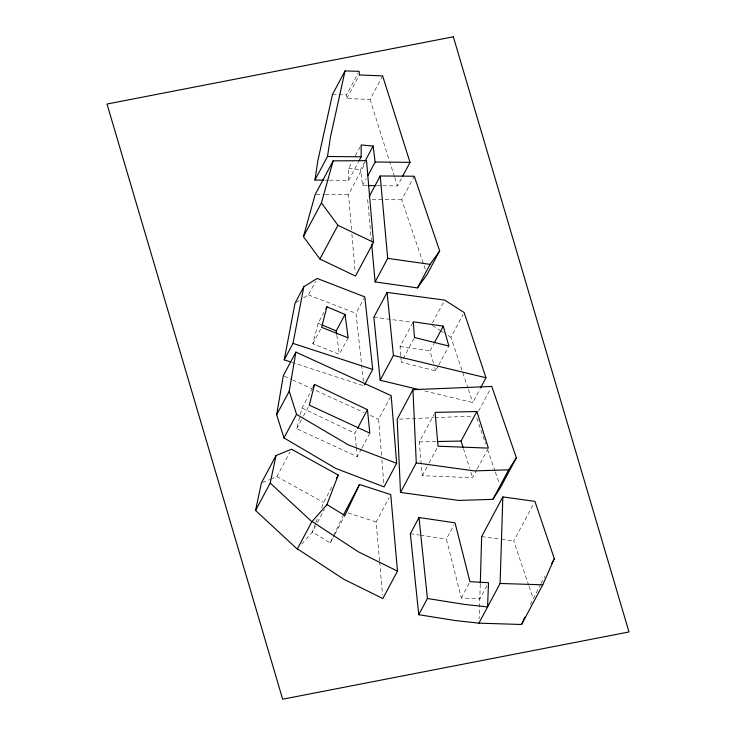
<?xml version="1.0" encoding="UTF-8"?>
<svg xmlns="http://www.w3.org/2000/svg" width="736" height="736" viewBox="0 0 736 736"><rect width="100%" height="100%" fill="white"/><g stroke="black" fill="none" stroke-linecap="round" stroke-linejoin="round"><path stroke-width="0.55" stroke-dasharray="3.68 2.76" d="M480.277 584.182L479.081 618.737M361.431 448.859L357.245 456.706L296.709 428.702L300.04 415.619M300.316 414.534L301.981 407.992L311.935 389.344M348.128 337.87L339.342 354.32L312.837 343.786L318.108 323.279L323.794 312.634M315.468 523.719L312.211 532.229L315.477 526.111M315.873 522.661L317.501 518.402M321.577 507.776L323.61 502.458L333.012 484.849M530.352 604.606L540.537 584.439M301.751 544.033L312.34 531.981L330.225 542.947L333.16 536.728M333.647 535.688L342.948 516.01M382.619 75.918L370.042 99.47L346.785 98.495L346.546 94.88L358.073 73.287M346.785 98.495L359.361 74.943M329.535 180.173L348.634 180.348L348.57 168.498L352.231 161.626M355.378 155.738L360.622 145.921M348.634 180.348L358.588 161.699M367.08 185.592L362.581 185.536L360.539 169.63L364.734 161.773M351.523 229.558L348.514 194.414L365.479 162.656M362.581 185.536L366.252 178.664M303.618 297.85L308.384 294.897L315.624 281.345M312.837 343.786L321.623 327.327M382.821 185.776L397.44 185.95L402.16 177.118M425.242 269.054L401.718 199.787L414.294 176.226M363.428 381.34L356.012 313.334L364.283 297.85M296.709 428.702L302.993 416.916M303.517 415.941L309.286 405.14M270.682 479.136L276.865 476.588L289.929 452.134M400.743 355.543L400.044 346.582L413.273 321.807M356.233 446.66L354.89 433.265L356.988 429.336M438.279 365.875L435.629 370.834L401.267 362.259L414.497 337.493M317.437 522.44L324.355 509.478M361.956 447.874L369.822 433.154M381.533 455.29L378.608 419.189L391.184 395.637M432.51 322.902L443.615 302.091M433.449 363.087L430.026 350.916L433.734 343.979M330.225 542.947L334.402 535.118M334.926 534.134L344.853 515.55M468.032 388.387L450.91 337.281L463.082 314.484M438.803 364.881L448.859 346.058M379.537 560.832L376.124 521.999L389.178 497.536M476.818 469.78L472.613 477.655L422.252 475.732L419.308 441.913L434.028 414.35M422.252 475.732L428.564 463.919M429.088 462.935L438.021 446.2M424.792 390.982L472.77 402.528L480.176 388.654M478.63 411.047L490.719 388.406M477.342 468.795L487.333 450.092M486.892 585.736L479.854 598.902L461.306 597.917L446.375 539.046L453.956 524.869M461.306 597.917L469.954 581.707M528.733 585.359L513.728 541.043L533.858 503.35M541.07 583.446L544.778 576.5M295.982 302.588L299.8 300.224M262.43 482.531L269.652 479.559M399.464 419.106L433.734 417.698M434.875 417.652L472.576 416.107M419.308 441.913L436.255 441.563M316.25 194.598L324.042 194.552M325.156 194.543L348.514 194.414M372.177 199.576L401.718 199.787M325.045 180.136L328.412 180.164M377.2 185.711L381.699 185.766M332.47 94.502L346.546 94.88M348.57 168.498L360.539 169.63M373.851 317.188L412.252 322.313M481.648 536.599L500.452 539.212M501.556 539.359L513.728 541.043M400.044 346.582L430.026 350.916M410.357 533.729L419.364 535.063M420.486 535.228L446.375 539.046M348.128 512.909L376.124 521.999M291.861 362.342L363.924 385.876M308.384 294.897L356.012 313.334M318.108 323.279L321.126 324.548M284.354 376.142L291.603 379.454M292.643 379.923L364.108 412.565M370.328 415.408L378.608 419.189M301.981 407.992L354.89 433.265M276.865 476.588L323.61 502.458M432.372 325.468L439.788 330.197M440.717 330.786L443.495 332.552M448.132 335.506L450.91 337.281M476.753 418.131L485.696 444.075M487.563 449.475L495.015 471.095M495.383 472.181L499.486 484.067M529.101 586.436L533.122 598.322M468.4 389.473L472.77 402.528M394.441 176.622L389.712 161.837M394.772 177.661L397.44 185.95M370.042 99.47L389.362 160.742M463.468 448.583L469.568 467.958M470.92 472.264L472.613 477.655M434.7 367.512L435.629 370.834M336.83 335.358L339.342 354.32M356.344 447.773L357.245 456.706M367.632 199.548L371.478 241.877M379.638 561.973L382.545 595.102M351.909 234.094L355.203 272.651M381.892 459.798L383.806 483.488M400.826 356.666L401.267 362.259"/><path stroke-width="1.1" d="M480.314 583.05L481.648 536.599L502.835 496.92L534.916 501.363L554.309 558.642L542.754 584.816L521.566 624.496L478.915 623.144L455.768 620.623L418.756 614.707L410.357 533.729L419.005 517.518L455.032 522.836L469.954 581.707L488.511 582.691L487.572 606.933L464.425 604.412L427.414 598.497L418.756 614.707M502.835 496.92L500.103 583.464L478.915 623.144M323.914 180.127L314.934 180.044L317.832 160.825L332.47 94.502L345.046 70.95L359.122 71.318L359.361 74.943L382.619 75.918L410.026 162.389L402.684 176.134M314.934 180.044L327.511 156.483L330.409 137.273L345.046 70.95M276.644 414.754L283.323 375.673L295.9 352.112L391.184 395.637L396.658 463.312L384.082 486.873L335.736 468.409L283.986 437.92L276.644 414.754L289.23 391.202L295.9 352.112M290.775 361.992L284.225 359.849L295.026 303.177L303.812 286.727L317.17 278.447L364.798 296.884L372.71 369.426L364.44 384.91M284.225 359.849L293.011 343.399L303.812 286.727M297.39 548.844L343.703 579.195L382.849 598.524L397.477 571.127L358.331 551.798L312.018 521.447L297.261 549.093L255.567 510.462L261.4 482.954L276.028 455.556L291.493 449.199L338.238 475.06L326.839 504.832M255.567 510.462L270.195 483.064L276.028 455.556M314.557 384.44L309.286 405.14L369.822 433.154L367.466 409.713L314.557 384.44L312.984 387.384M326.894 306.82L321.623 327.327L348.128 337.87L345.028 314.438L326.894 306.82L325.855 308.761M303.434 236.642L315.137 194.598L333.16 160.862L366.537 160.669L373.511 242.31L355.497 276.046L319.912 259.044L303.434 236.642L321.448 202.897L333.16 160.862M521.566 624.496L524.805 617.164M343.436 514.97L359.527 484.463L390.752 494.601L397.477 571.127M359.527 484.463L344.853 515.55L326.968 504.583L311.889 521.695L270.195 483.064M359.113 160.724L361.21 156.796L361.146 144.946L373.115 146.068L375.158 161.984L367.825 175.72M365.258 160.798L373.115 146.068M319.912 259.044L337.925 225.299L321.448 202.897M369.205 196.604L380.208 175.987L414.294 176.226L439.659 250.902L427.082 274.464L417.487 287.914L375.121 281.925L371.689 244.168M336.683 334.236L336.242 330.896L345.028 314.438M283.986 437.92L296.562 414.359L289.23 391.202M375.121 281.925L387.697 258.373L380.208 175.987M480.7 387.66L485.99 377.752L464.14 312.506L444.673 300.104L387.081 292.413L373.851 317.188L380.172 380.245L419.216 389.638M417.487 287.914L430.072 264.362L439.659 250.902M380.172 380.245L393.401 355.47L387.081 292.413M357.512 428.361L367.466 409.713M336.674 477.995L338.238 475.06M434.258 342.985L443.256 326.14L413.273 321.807L414.497 337.493L448.859 346.058L443.256 326.14M412.942 389.675L397.173 419.207L400.504 492.43L458.666 500.434L492.89 499.358L500.6 487.315L516.368 457.783L491.777 386.437L412.942 389.675L416.272 462.898L400.504 492.43M463.128 447.506L461.095 441.048L476.864 411.516L435.077 412.381L438.021 446.2L488.382 448.123L476.864 411.516M492.89 499.358L508.659 469.835L516.368 457.783M551.66 563.601L554.309 558.642M508.659 469.835L474.435 470.902L416.272 462.898M437.377 441.536L461.095 441.048M327.511 156.483L361.21 156.796M375.158 161.984L410.026 162.389M368.202 185.601L376.078 185.693M500.103 583.464L542.754 584.816M387.697 258.373L430.072 264.362M393.401 355.47L485.99 377.752M293.011 343.399L372.71 369.426M396.658 463.312L348.312 444.848L296.562 414.359M322.138 324.972L336.242 330.896M337.925 225.299L373.511 242.31M419.005 517.518L427.414 598.497M453.339 36.8L107.014 104.034L282.661 699.2L628.986 631.966L453.339 36.8"/></g></svg>
